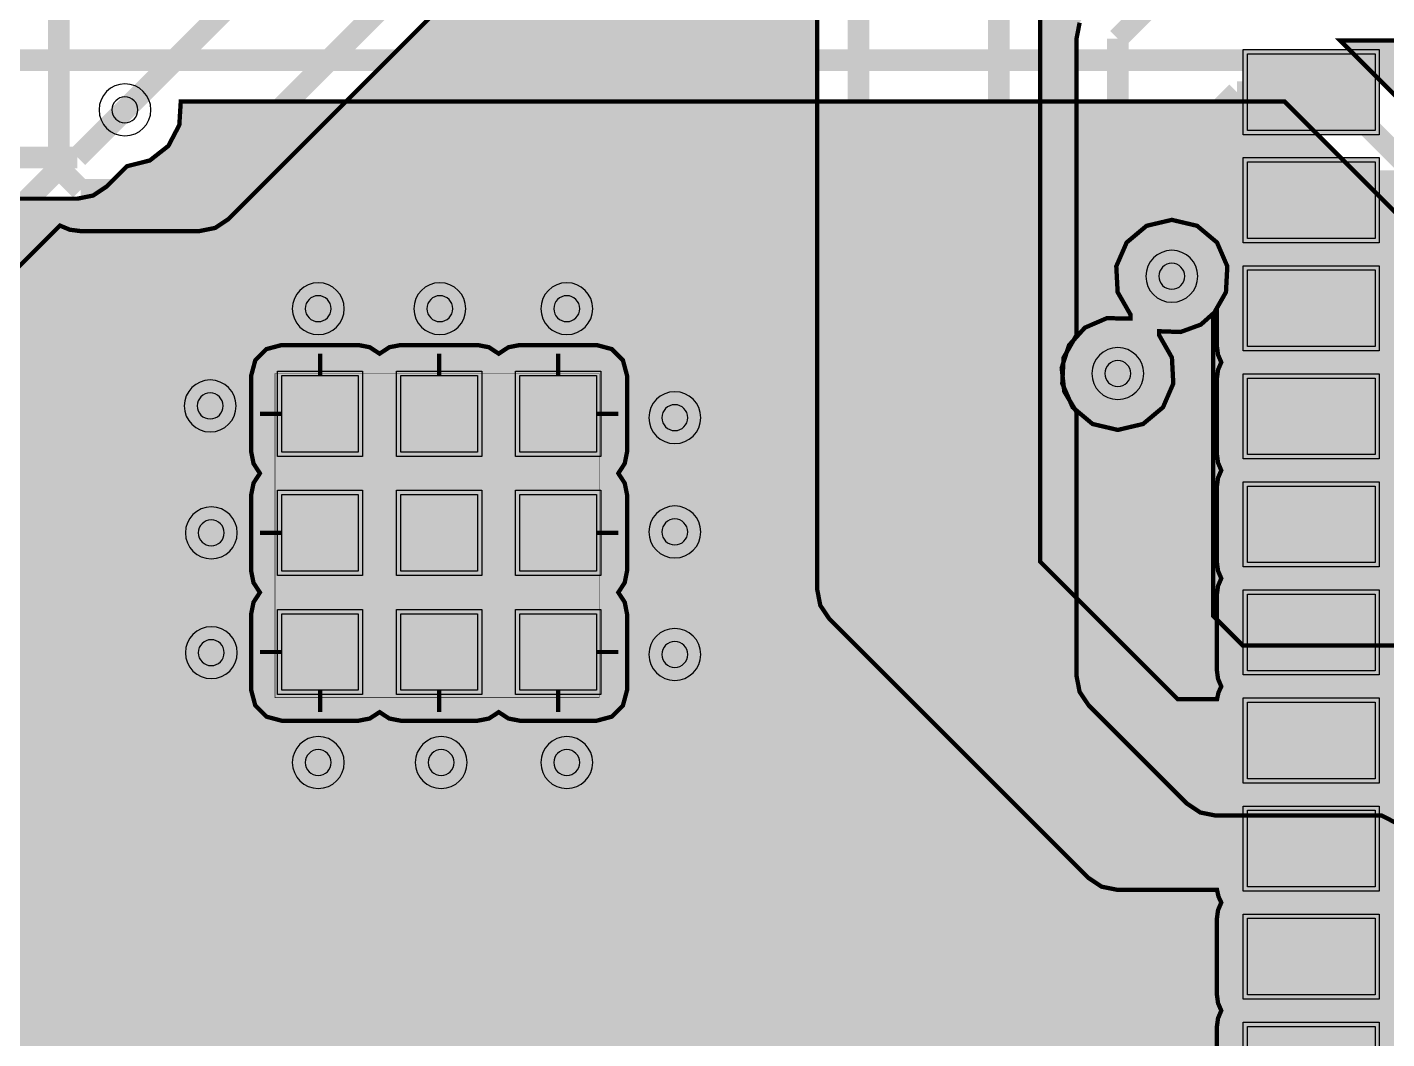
# Model space of a CAD drawing. Header units: millimetres. Extents: x 292.6 to 386.6, y -84.8 to -44.4.
# Drawn here: x 333.89 to 349.87, y -66.87 to -54.98 of the extents above; entities that cross this region are included whole.
import ezdxf

# ---------------------------------------------------------------- set-up
doc = ezdxf.new("R2010")
doc.units = ezdxf.units.MM
doc.header["$MEASUREMENT"] = 0
for name, color, linetype, true_color in [('Bottom-Layer', 7, 'Continuous', 0x0000ff), ('Hole-Layer', 7, 'Continuous', 0x222222), ('Multi-Layer', 7, 'Continuous', 0xc0c0c0), ('Top-Layer', 7, 'Continuous', 0xff0000), ('Top-Paste-Mask-Layer', 7, 'Continuous', 0x808080), ('Top-Solder-Mask-Layer', 7, 'Continuous', 0x800080)]:
    doc.layers.add(name, color=color, linetype=linetype, true_color=true_color)

msp = doc.modelspace()

# ---------------------------------------------------------------- hatches: boundary and pattern name
at = {"layer": 'Bottom-Layer'}
for points in [[(297.031, -81.582), (297.031, -74.871), (297.079, -74.985), (297.155, -75.082), (301.791, -79.718), (301.948, -79.823), (302.134, -79.86), (304.419, -79.86), (304.713, -79.91), (304.999, -79.826), (305.219, -79.625), (305.329, -79.348), (305.307, -79.05), (305.156, -78.793), (304.908, -78.628), (304.612, -78.588), (304.329, -78.682), (304.115, -78.89), (302.335, -78.89), (297.983, -74.538), (297.983, -65.489), (298.198, -65.879), (298.545, -66.159), (298.972, -66.288), (299.415, -66.245), (299.81, -66.038), (300.098, -65.698), (300.235, -65.274), (300.203, -64.829), (300.004, -64.43), (299.67, -64.135), (300.004, -63.84), (300.203, -63.441), (300.235, -62.997), (300.098, -62.572), (299.81, -62.232), (299.415, -62.025), (298.972, -61.983), (298.545, -62.111), (298.198, -62.391), (297.983, -62.782), (297.983, -54.748), (300.003, -52.728), (304.345, -52.728), (300.775, -56.299), (300.669, -56.456), (300.632, -56.642), (300.632, -68.295), (300.669, -68.481), (300.775, -68.638), (306.775, -74.638), (306.932, -74.743), (307.118, -74.78), (307.648, -74.78), (313.399, -80.531), (313.556, -80.636), (313.742, -80.673), (316.357, -80.673), (316.651, -80.723), (316.937, -80.639), (317.157, -80.438), (317.267, -80.161), (317.245, -79.863), (317.094, -79.606), (316.846, -79.441), (316.55, -79.401), (316.267, -79.495), (316.054, -79.703), (313.943, -79.703), (308.192, -73.952), (308.034, -73.847), (307.849, -73.81), (307.319, -73.81), (301.603, -68.094), (301.603, -56.843), (303.252, -55.194), (303.338, -55.413), (303.495, -55.587), (303.703, -55.696), (303.936, -55.726), (304.032, -56.035), (304.263, -56.261), (304.574, -56.351), (304.731, -56.456), (304.916, -56.492), (313.284, -56.492), (313.571, -56.563), (313.861, -56.501), (314.094, -56.32), (314.094, -58.558), (306.198, -58.558), (305.973, -58.637), (305.848, -58.84), (305.839, -58.884), (305.837, -58.928), (305.837, -61.35), (305.831, -61.433), (305.837, -61.515), (305.837, -62.054), (305.831, -62.137), (305.837, -62.219), (305.837, -62.484), (305.885, -62.663), (306.016, -62.794), (306.195, -62.842), (307.601, -62.842), (307.78, -62.794), (307.911, -62.663), (307.959, -62.484), (307.959, -60.81), (314.28, -60.81), (314.303, -60.812), (314.326, -60.813), (325.375, -60.813), (325.554, -60.765), (325.685, -60.634), (325.733, -60.455), (325.733, -59.78), (326.156, -59.815), (326.549, -59.653), (326.825, -59.33), (326.925, -58.917), (326.925, -58.017), (326.836, -57.625), (326.587, -57.31), (326.226, -57.133), (325.824, -57.13), (325.46, -57.3), (325.205, -57.611), (324.96, -57.349), (324.619, -57.24), (324.269, -57.312), (323.998, -57.546), (323.876, -57.883), (323.935, -58.236), (323.754, -58.236), (323.575, -58.284), (323.444, -58.415), (323.396, -58.594), (323.396, -59.326), (320.018, -59.326), (320.018, -58.594), (319.97, -58.415), (319.839, -58.284), (319.66, -58.236), (319.448, -58.236), (319.507, -57.883), (319.385, -57.546), (319.115, -57.312), (318.764, -57.24), (318.423, -57.349), (318.179, -57.61), (317.923, -57.3), (317.559, -57.13), (317.158, -57.133), (316.797, -57.31), (316.547, -57.625), (316.459, -58.017), (316.459, -58.572), (316.409, -58.561), (316.358, -58.558), (316.208, -58.558), (316.208, -53.213), (316.208, -53.202), (316.207, -53.19), (316.806, -53.19), (316.593, -53.402), (316.456, -53.67), (316.409, -53.967), (316.409, -54.567), (316.503, -54.983), (316.769, -55.316), (317.153, -55.501), (317.58, -55.501), (317.964, -55.316), (318.23, -54.983), (318.325, -54.567), (318.325, -53.967), (318.278, -53.67), (318.141, -53.402), (317.928, -53.19), (325.456, -53.19), (325.243, -53.402), (325.106, -53.67), (325.058, -53.967), (325.058, -54.567), (325.153, -54.983), (325.419, -55.316), (325.803, -55.501), (326.23, -55.501), (326.614, -55.316), (326.88, -54.983), (326.975, -54.567), (326.975, -53.967), (326.928, -53.67), (326.791, -53.402), (326.577, -53.19), (342.441, -53.19), (343, -53.749), (343.002, -53.787), (343.007, -53.825), (333.076, -53.825), (332.81, -53.846), (332.574, -53.97), (332.406, -54.177), (332.333, -54.434), (332.367, -54.698), (332.503, -54.928), (332.345, -55.239), (332.367, -55.587), (332.564, -55.876), (332.273, -56.045), (332.102, -56.335), (332.096, -56.671), (332.256, -56.967), (332.256, -64.124), (330.813, -65.567), (330.813, -63.88), (330.92, -63.626), (330.915, -63.35), (330.798, -63.1), (330.589, -62.919), (330.325, -62.839), (330.051, -62.874), (330.051, -62.784), (330.266, -62.559), (330.356, -62.261), (330.299, -61.955), (330.109, -61.709), (330.332, -61.474), (330.417, -61.161), (330.344, -60.846), (330.13, -60.603), (330.219, -60.289), (330.148, -59.972), (329.935, -59.726), (329.63, -59.612), (329.307, -59.656), (329.045, -59.849), (328.906, -60.143), (328.923, -60.468), (328.369, -61.022), (328.369, -58.772), (328.356, -58.639), (328.319, -58.511), (328.319, -58.186), (328.369, -57.925), (328.319, -57.664), (328.319, -57.426), (328.369, -57.165), (328.319, -56.904), (328.319, -56.647), (328.369, -56.386), (328.319, -56.124), (328.319, -55.887), (328.365, -55.549), (328.247, -55.228), (327.992, -55), (327.661, -54.918), (327.329, -55), (327.075, -55.228), (326.957, -55.549), (327.003, -55.887), (327.003, -56.124), (326.953, -56.386), (327.003, -56.647), (327.003, -56.904), (326.953, -57.165), (327.003, -57.426), (327.003, -57.664), (326.953, -57.925), (327.003, -58.186), (327.003, -58.511), (326.965, -58.639), (326.953, -58.772), (326.953, -61.175), (323.799, -64.328), (323.601, -64.103), (323.323, -63.989), (323.024, -64.008), (322.764, -64.158), (320.166, -64.158), (319.894, -64.088), (319.617, -64.138), (319.386, -64.298), (316.67, -64.298), (316.405, -64.147), (316.1, -64.13), (315.821, -64.252), (315.625, -64.486), (315.555, -64.783), (315.625, -65.08), (315.821, -65.314), (316.1, -65.435), (316.405, -65.419), (316.67, -65.268), (319.454, -65.268), (319.784, -65.409), (320.139, -65.357), (320.415, -65.128), (322.764, -65.128), (322.829, -65.182), (322.901, -65.227), (319.286, -68.841), (319.103, -69.159), (319.103, -69.525), (319.286, -69.843), (319.603, -70.026), (319.97, -70.026), (320.287, -69.843), (327.735, -62.396), (327.735, -65.611), (327.586, -65.869), (327.565, -66.166), (327.676, -66.442), (327.896, -66.642), (327.826, -66.713), (327.72, -66.87), (327.684, -67.056), (327.684, -68.333), (327.318, -68.699), (327.212, -68.856), (327.176, -69.042), (327.176, -69.545), (327.041, -69.762), (326.998, -70.013), (327.053, -70.262), (313.538, -70.262), (312.214, -68.938), (316.414, -68.938), (316.679, -69.089), (316.983, -69.106), (317.263, -68.984), (317.459, -68.75), (317.529, -68.453), (317.459, -68.156), (317.263, -67.922), (316.983, -67.8), (316.679, -67.817), (316.414, -67.968), (311.244, -67.968), (311.122, -67.846), (310.844, -67.66), (310.516, -67.595), (307.823, -67.595), (305.405, -65.177), (305.405, -64.41), (305.694, -64.294), (305.898, -64.057), (305.972, -63.754), (305.898, -63.451), (305.694, -63.215), (305.405, -63.098), (305.405, -62.908), (305.32, -62.535), (305.082, -62.237), (304.738, -62.071), (304.356, -62.071), (304.012, -62.237), (303.773, -62.535), (303.688, -62.908), (303.688, -63.109), (303.417, -63.235), (303.229, -63.467), (303.161, -63.759), (303.229, -64.05), (303.417, -64.282), (303.688, -64.408), (303.688, -65.532), (303.754, -65.861), (303.94, -66.139), (306.861, -69.06), (307.139, -69.246), (307.468, -69.311), (310.16, -69.311), (312.551, -71.702), (311.873, -71.702), (311.641, -71.562), (311.372, -71.526), (311.111, -71.601), (310.902, -71.773), (310.78, -72.015), (310.765, -72.286), (310.714, -72.286), (310.446, -72.134), (310.14, -72.119), (309.859, -72.244), (309.665, -72.483), (309.599, -72.783), (309.241, -72.756), (308.922, -72.92), (308.734, -73.226), (308.734, -73.585), (308.92, -73.891), (309.239, -74.056), (309.597, -74.03), (309.889, -73.822), (309.954, -73.836), (310.02, -73.84), (310.504, -73.84), (310.639, -73.821), (310.764, -73.764), (318.316, -73.764), (320.663, -76.111), (320.82, -76.216), (321.006, -76.253), (327.712, -76.253), (327.832, -76.238), (327.945, -76.193), (326.142, -77.997), (326.037, -78.154), (326, -78.34), (326, -78.718), (325.849, -78.983), (325.832, -79.288), (325.954, -79.567), (326.188, -79.763), (326.485, -79.833), (326.782, -79.763), (327.016, -79.567), (327.137, -79.288), (327.121, -78.983), (326.97, -78.718), (326.97, -78.541), (329.969, -75.542), (332.035, -75.542), (332.296, -75.692), (332.597, -75.711), (332.875, -75.595), (333.073, -75.367), (333.15, -75.076), (333.089, -74.78), (335.334, -74.78), (336.911, -76.357), (336.931, -76.643), (337.07, -76.894), (337.302, -77.062), (337.583, -77.117), (339.444, -78.978), (339.525, -79.272), (339.728, -79.499), (340.012, -79.611), (340.316, -79.583), (340.576, -79.423), (340.736, -79.164), (340.763, -78.86), (340.651, -78.576), (340.424, -78.372), (340.13, -78.291), (338.227, -76.388), (338.148, -76.135), (337.976, -75.933), (337.74, -75.814), (335.878, -73.952), (335.72, -73.847), (335.535, -73.81), (335.309, -73.81), (336.397, -72.722), (336.449, -73.032), (336.638, -73.284), (336.922, -73.42), (337.236, -73.41), (337.511, -73.256), (337.644, -73.256), (337.669, -73.526), (337.801, -73.763), (338.016, -73.928), (338.279, -73.993), (338.798, -74.511), (338.955, -74.616), (339.141, -74.653), (363.094, -74.653), (363.279, -74.616), (363.437, -74.511), (367.882, -70.066), (367.987, -69.909), (368.024, -69.723), (368.024, -66.492), (368.175, -66.227), (368.191, -65.923), (368.07, -65.643), (367.836, -65.447), (367.539, -65.377), (367.242, -65.447), (367.008, -65.643), (366.886, -65.923), (366.903, -66.227), (367.054, -66.492), (367.054, -69.522), (362.893, -73.683), (362.614, -73.683), (364.58, -71.717), (364.685, -71.56), (364.722, -71.374), (364.722, -67.762), (364.896, -67.493), (364.924, -67.174), (364.798, -66.879), (364.798, -65.933), (364.956, -65.643), (364.954, -65.313), (364.793, -65.024), (365.081, -65.024), (365.346, -65.16), (365.645, -65.165), (365.915, -65.039), (366.103, -64.807), (366.17, -64.516), (366.103, -64.225), (365.915, -63.994), (365.645, -63.868), (365.346, -63.873), (365.081, -64.008), (362.301, -64.008), (362.035, -63.873), (361.737, -63.868), (361.466, -63.994), (361.279, -64.225), (361.212, -64.516), (361.279, -64.807), (361.466, -65.039), (361.737, -65.165), (362.035, -65.16), (362.301, -65.024), (363.832, -65.024), (363.671, -65.313), (363.67, -65.643), (363.828, -65.933), (363.828, -66.783), (363.643, -67.059), (363.615, -67.39), (363.752, -67.693), (363.752, -71.173), (361.75, -73.175), (359.614, -73.175), (359.789, -72.896), (359.807, -72.567), (359.666, -72.27), (359.399, -72.078), (359.072, -72.037), (358.766, -72.159), (358.538, -72.159), (358.743, -71.905), (358.802, -71.584), (358.701, -71.273), (358.464, -71.049), (358.148, -70.965), (357.831, -71.042), (353.106, -71.042), (352.851, -70.894), (352.557, -70.871), (352.283, -70.977), (352.081, -71.192), (351.993, -71.473), (352.035, -71.765), (352.199, -72.01), (352.452, -72.159), (342.591, -72.159), (342.276, -71.995), (341.922, -72.017), (341.63, -72.219), (341.483, -72.542), (341.524, -72.894), (341.741, -73.175), (339.66, -73.175), (338.979, -72.494), (340.311, -72.494), (340.524, -72.703), (340.807, -72.796), (341.103, -72.757), (341.351, -72.591), (341.502, -72.334), (341.524, -72.036), (341.414, -71.759), (341.194, -71.558), (340.908, -71.474), (340.614, -71.524), (336.833, -71.524), (338.038, -70.319), (344.21, -70.319), (344.47, -70.479), (344.773, -70.506), (345.057, -70.395), (345.261, -70.168), (345.341, -69.874), (345.282, -69.575), (345.095, -69.334), (344.82, -69.202), (344.515, -69.208), (344.244, -69.349), (344.064, -69.349), (344.072, -69.25), (344.064, -69.151), (351.582, -69.151), (351.378, -69.338), (351.268, -69.592), (351.271, -69.868), (351.386, -70.119), (351.594, -70.302), (351.858, -70.384), (352.133, -70.35), (352.37, -70.208), (358.067, -70.208), (359.51, -71.652), (359.592, -71.949), (359.801, -72.177), (360.089, -72.286), (360.396, -72.252), (360.655, -72.084), (360.718, -72.424), (360.944, -72.685), (361.271, -72.798), (361.61, -72.73), (361.869, -72.501), (361.978, -72.173), (361.906, -71.834), (361.674, -71.578), (361.674, -68.354), (362.215, -68.895), (362.325, -69.179), (362.551, -69.383), (362.844, -69.465), (363.143, -69.408), (363.384, -69.223), (363.518, -68.949), (363.515, -68.645), (363.377, -68.374), (363.132, -68.193), (362.832, -68.141), (361.405, -66.713), (361.247, -66.608), (361.062, -66.571), (356.869, -66.571), (356.187, -65.89), (356.097, -65.578), (355.87, -65.347), (355.56, -65.251), (355.242, -65.313), (354.991, -65.519), (354.686, -65.214), (354.958, -65.203), (355.203, -65.082), (355.379, -64.874), (355.456, -64.612), (355.421, -64.341), (355.28, -64.108), (355.28, -63.365), (355.523, -63.412), (355.767, -63.366), (355.977, -63.234), (364.813, -63.234), (365.058, -63.372), (365.338, -63.396), (365.603, -63.301), (365.805, -63.105), (365.908, -62.843), (365.892, -62.562), (365.761, -62.313), (365.539, -62.14), (365.559, -61.942), (365.519, -61.748), (365.738, -61.468), (365.781, -61.115), (365.636, -60.791), (365.344, -60.588), (364.989, -60.565), (364.674, -60.729), (363.597, -60.729), (363.398, -60.601), (363.168, -60.551), (361.583, -58.966), (361.425, -58.861), (361.24, -58.824), (356.998, -58.824), (356.812, -58.861), (356.655, -58.966), (354.569, -61.052), (354.569, -60.586), (354.532, -60.401), (354.427, -60.243), (349.325, -55.141), (352.171, -55.141), (352.211, -55.569), (352.398, -55.956), (352.709, -56.253), (353.104, -56.423), (353.533, -56.443), (353.942, -56.311), (354.28, -56.045), (354.503, -55.678), (354.583, -55.255), (354.51, -54.832), (354.293, -54.46), (353.96, -54.188), (353.553, -54.05), (353.124, -54.063), (353.078, -54.018), (352.864, -53.875), (352.613, -53.825), (345.969, -53.825), (345.953, -53.548), (345.824, -53.302), (345.606, -53.131), (345.337, -53.063), (344.321, -52.047), (382.315, -52.047), (382.315, -81.582)], [(333.084, -64.668), (333.189, -64.511), (333.226, -64.325), (333.226, -57), (334.482, -57), (334.667, -56.963), (334.825, -56.858), (335.064, -56.619), (335.333, -56.551), (335.551, -56.38), (335.68, -56.134), (335.697, -55.857), (348.669, -55.857), (353.599, -60.787), (353.599, -65.298), (353.636, -65.484), (353.741, -65.641), (355.535, -67.435), (335.568, -67.435), (335.239, -67.5), (334.961, -67.686), (332.385, -70.262), (330.047, -70.262), (330.102, -70.013), (330.059, -69.762), (329.924, -69.545), (329.924, -67.361), (330.251, -67.459), (330.584, -67.38), (330.833, -67.146), (330.933, -66.819)], [(346.861, -58.409), (346.581, -58.405), (346.324, -58.516), (346.137, -58.723), (346.051, -58.989), (346.082, -59.267), (346.226, -59.507), (346.226, -62.611), (346.262, -62.797), (346.368, -62.954), (347.523, -64.109), (347.68, -64.214), (347.866, -64.251), (349.815, -64.251), (350.133, -64.416), (350.49, -64.391), (350.782, -64.184), (350.924, -63.855), (350.874, -63.5), (350.648, -63.223), (352.186, -63.223), (352.186, -63.226), (352.036, -63.491), (352.019, -63.795), (352.141, -64.075), (352.375, -64.27), (352.672, -64.34), (352.968, -64.27), (353.202, -64.074), (353.324, -63.794), (353.308, -63.49), (353.157, -63.225), (353.157, -62.992), (353.12, -62.806), (353.015, -62.649), (352.761, -62.395), (352.603, -62.29), (352.418, -62.253), (348.182, -62.253), (347.831, -61.902), (347.831, -58.364), (347.982, -58.099), (347.998, -57.795), (347.877, -57.515), (347.643, -57.319), (347.346, -57.249), (347.049, -57.319), (346.815, -57.515), (346.693, -57.795), (346.709, -58.099), (346.861, -58.364)]]:
    msp.add_hatch(color=256, dxfattribs=at).paths.add_polyline_path(points)
at = {"layer": 'Top-Layer'}
for points in [[(345.799, -54.178), (345.936, -53.956), (345.976, -53.698), (345.914, -53.444), (346.097, -53.444), (346.212, -53.43), (346.321, -53.389), (346.606, -53.329), (346.838, -53.152), (346.972, -52.893), (346.981, -52.601), (347.912, -52.601), (347.885, -52.678), (347.876, -52.758), (347.876, -53.658), (347.889, -53.754), (347.927, -53.843), (347.893, -53.918), (347.877, -53.998), (347.346, -53.998), (347.16, -54.035), (347.003, -54.14), (346.368, -54.775), (346.262, -54.932), (346.226, -55.118), (346.226, -58.603), (346.074, -58.868), (346.058, -59.173), (346.18, -59.452), (346.414, -59.648), (346.711, -59.718), (347.008, -59.648), (347.242, -59.452), (347.363, -59.173), (347.347, -58.868), (347.196, -58.603), (347.196, -58.558), (347.449, -58.567), (347.687, -58.48), (347.876, -58.311), (347.876, -58.738), (347.889, -58.834), (347.927, -58.923), (347.889, -59.012), (347.876, -59.108), (347.876, -60.008), (347.889, -60.104), (347.927, -60.193), (347.889, -60.282), (347.876, -60.378), (347.876, -61.278), (347.889, -61.374), (347.927, -61.463), (347.889, -61.552), (347.876, -61.648), (347.876, -62.548), (347.889, -62.644), (347.927, -62.733), (347.894, -62.805), (347.877, -62.883), (347.415, -62.883), (345.799, -61.267)], [(333.005, -61.082), (332.968, -60.897), (332.863, -60.739), (332.609, -60.485), (332.6, -60.477), (332.592, -60.469), (332.592, -60.378), (332.579, -60.282), (332.54, -60.193), (332.579, -60.104), (332.592, -60.008), (332.592, -59.108), (332.579, -59.012), (332.54, -58.923), (332.579, -58.834), (332.592, -58.738), (332.592, -58.646), (332.746, -58.646), (332.931, -58.609), (333.089, -58.504), (334.276, -57.316), (334.393, -57.365), (334.519, -57.381), (335.916, -57.381), (336.101, -57.344), (336.259, -57.239), (340.054, -53.444), (343.062, -53.444), (343, -53.698), (343.041, -53.956), (343.178, -54.178), (343.178, -61.595), (343.214, -61.781), (343.32, -61.938), (346.363, -64.981), (346.52, -65.086), (346.706, -65.123), (347.877, -65.123), (347.894, -65.201), (347.927, -65.273), (347.889, -65.362), (347.876, -65.458), (347.876, -66.358), (347.889, -66.454), (347.927, -66.543), (347.889, -66.632), (347.876, -66.728), (347.876, -67.628), (347.889, -67.724), (347.927, -67.813), (347.889, -67.902), (347.876, -67.998), (347.876, -68.898), (347.889, -68.994), (347.927, -69.083), (347.889, -69.172), (347.876, -69.268), (347.876, -69.926), (347.777, -69.877), (347.669, -69.86), (346.769, -69.86), (346.658, -69.877), (346.559, -69.928), (346.481, -69.9), (346.399, -69.89), (345.499, -69.89), (345.416, -69.9), (345.337, -69.928), (345.311, -69.652), (345.175, -69.41), (344.95, -69.245), (344.679, -69.187), (344.407, -69.245), (344.183, -69.41), (344.046, -69.652), (344.02, -69.928), (343.959, -69.904), (343.894, -69.892), (343.894, -69.702), (344.045, -69.437), (344.061, -69.133), (343.94, -68.853), (343.706, -68.657), (343.409, -68.587), (343.112, -68.657), (342.878, -68.853), (342.756, -69.133), (342.772, -69.437), (342.924, -69.702), (342.924, -69.892), (342.846, -69.908), (342.774, -69.941), (342.685, -69.903), (342.589, -69.89), (341.689, -69.89), (341.593, -69.903), (341.504, -69.941), (341.415, -69.903), (341.319, -69.89), (340.419, -69.89), (340.323, -69.903), (340.234, -69.941), (340.145, -69.903), (340.049, -69.89), (339.149, -69.89), (339.053, -69.903), (338.964, -69.941), (338.875, -69.903), (338.779, -69.89), (337.879, -69.89), (337.783, -69.903), (337.694, -69.941), (337.605, -69.903), (337.509, -69.89), (336.609, -69.89), (336.513, -69.903), (336.424, -69.941), (336.335, -69.903), (336.239, -69.89), (335.339, -69.89), (335.243, -69.903), (335.154, -69.941), (335.065, -69.903), (334.969, -69.89), (334.069, -69.89), (333.973, -69.903), (333.884, -69.941), (333.795, -69.903), (333.699, -69.89), (333.005, -69.89)], [(349.734, -55.298), (349.734, -56.198), (348.234, -56.198), (348.234, -55.298)], [(349.734, -56.568), (349.734, -57.468), (348.234, -57.468), (348.234, -56.568)], [(349.734, -57.838), (349.734, -58.738), (348.234, -58.738), (348.234, -57.838)], [(339.184, -58.72), (338.284, -58.72), (338.149, -58.746), (338.034, -58.822), (337.918, -58.746), (337.784, -58.72), (336.884, -58.72), (336.704, -58.768), (336.573, -58.899), (336.525, -59.078), (336.525, -59.978), (336.552, -60.113), (336.627, -60.228), (336.552, -60.343), (336.525, -60.478), (336.525, -61.378), (336.552, -61.513), (336.627, -61.628), (336.552, -61.743), (336.525, -61.878), (336.525, -62.778), (336.573, -62.957), (336.704, -63.088), (336.884, -63.136), (337.784, -63.136), (337.918, -63.11), (338.034, -63.035), (338.149, -63.11), (338.284, -63.136), (339.184, -63.136), (339.319, -63.11), (339.434, -63.035), (339.549, -63.11), (339.684, -63.136), (340.584, -63.136), (340.763, -63.088), (340.894, -62.957), (340.942, -62.778), (340.942, -61.878), (340.915, -61.743), (340.84, -61.628), (340.915, -61.513), (340.942, -61.378), (340.942, -60.478), (340.915, -60.343), (340.84, -60.228), (340.915, -60.113), (340.942, -59.978), (340.942, -59.078), (340.894, -58.899), (340.763, -58.768), (340.584, -58.72), (339.684, -58.72), (339.549, -58.746), (339.434, -58.822), (339.319, -58.746)], [(336.805, -62.865), (336.805, -59.055), (340.615, -59.055), (340.615, -62.865)], [(337.784, -59.978), (336.884, -59.978), (336.884, -59.078), (337.784, -59.078)], [(339.184, -59.978), (338.284, -59.978), (338.284, -59.078), (339.184, -59.078)], [(340.584, -59.978), (339.684, -59.978), (339.684, -59.078), (340.584, -59.078)], [(349.734, -59.108), (349.734, -60.008), (348.234, -60.008), (348.234, -59.108)], [(349.734, -60.378), (349.734, -61.278), (348.234, -61.278), (348.234, -60.378)], [(337.784, -61.378), (336.884, -61.378), (336.884, -60.478), (337.784, -60.478)], [(339.184, -61.378), (338.284, -61.378), (338.284, -60.478), (339.184, -60.478)], [(340.584, -61.378), (339.684, -61.378), (339.684, -60.478), (340.584, -60.478)], [(349.734, -61.648), (349.734, -62.548), (348.234, -62.548), (348.234, -61.648)], [(337.784, -62.778), (336.884, -62.778), (336.884, -61.878), (337.784, -61.878)], [(339.184, -62.778), (338.284, -62.778), (338.284, -61.878), (339.184, -61.878)], [(340.584, -62.778), (339.684, -62.778), (339.684, -61.878), (340.584, -61.878)], [(349.734, -62.918), (349.734, -63.818), (348.234, -63.818), (348.234, -62.918)], [(349.734, -64.188), (349.734, -65.088), (348.234, -65.088), (348.234, -64.188)], [(349.734, -65.458), (349.734, -66.358), (348.234, -66.358), (348.234, -65.458)], [(349.734, -66.728), (349.734, -67.628), (348.234, -67.628), (348.234, -66.728)]]:
    msp.add_hatch(color=256, dxfattribs=at).paths.add_polyline_path(points)
at = {"layer": 'Top-Paste-Mask-Layer'}
for points in [[(349.734, -55.298), (349.734, -56.198), (348.234, -56.198), (348.234, -55.298)], [(349.734, -56.568), (349.734, -57.468), (348.234, -57.468), (348.234, -56.568)], [(349.734, -57.838), (349.734, -58.738), (348.234, -58.738), (348.234, -57.838)], [(337.784, -59.978), (336.884, -59.978), (336.884, -59.078), (337.784, -59.078)], [(339.184, -59.978), (338.284, -59.978), (338.284, -59.078), (339.184, -59.078)], [(340.584, -59.978), (339.684, -59.978), (339.684, -59.078), (340.584, -59.078)], [(349.734, -59.108), (349.734, -60.008), (348.234, -60.008), (348.234, -59.108)], [(349.734, -60.378), (349.734, -61.278), (348.234, -61.278), (348.234, -60.378)], [(337.784, -61.378), (336.884, -61.378), (336.884, -60.478), (337.784, -60.478)], [(339.184, -61.378), (338.284, -61.378), (338.284, -60.478), (339.184, -60.478)], [(340.584, -61.378), (339.684, -61.378), (339.684, -60.478), (340.584, -60.478)], [(349.734, -61.648), (349.734, -62.548), (348.234, -62.548), (348.234, -61.648)], [(337.784, -62.778), (336.884, -62.778), (336.884, -61.878), (337.784, -61.878)], [(339.184, -62.778), (338.284, -62.778), (338.284, -61.878), (339.184, -61.878)], [(340.584, -62.778), (339.684, -62.778), (339.684, -61.878), (340.584, -61.878)], [(349.734, -62.918), (349.734, -63.818), (348.234, -63.818), (348.234, -62.918)], [(349.734, -64.188), (349.734, -65.088), (348.234, -65.088), (348.234, -64.188)], [(349.734, -65.458), (349.734, -66.358), (348.234, -66.358), (348.234, -65.458)], [(349.734, -66.728), (349.734, -67.628), (348.234, -67.628), (348.234, -66.728)]]:
    msp.add_hatch(color=256, dxfattribs=at).paths.add_polyline_path(points)
at = {"layer": 'Top-Solder-Mask-Layer'}
for points in [[(349.784, -55.248), (349.784, -56.248), (348.184, -56.248), (348.184, -55.248)], [(349.784, -56.518), (349.784, -57.518), (348.184, -57.518), (348.184, -56.518)], [(349.784, -57.788), (349.784, -58.788), (348.184, -58.788), (348.184, -57.788)], [(337.834, -60.029), (336.833, -60.029), (336.833, -59.027), (337.834, -59.027)], [(339.234, -60.029), (338.233, -60.029), (338.233, -59.027), (339.234, -59.027)], [(340.634, -60.029), (339.633, -60.029), (339.633, -59.027), (340.634, -59.027)], [(349.784, -59.058), (349.784, -60.058), (348.184, -60.058), (348.184, -59.058)], [(349.784, -60.328), (349.784, -61.328), (348.184, -61.328), (348.184, -60.328)], [(337.834, -61.429), (336.833, -61.429), (336.833, -60.427), (337.834, -60.427)], [(339.234, -61.429), (338.233, -61.429), (338.233, -60.427), (339.234, -60.427)], [(340.634, -61.429), (339.633, -61.429), (339.633, -60.427), (340.634, -60.427)], [(349.784, -61.598), (349.784, -62.598), (348.184, -62.598), (348.184, -61.598)], [(337.834, -62.829), (336.833, -62.829), (336.833, -61.827), (337.834, -61.827)], [(339.234, -62.829), (338.233, -62.829), (338.233, -61.827), (339.234, -61.827)], [(340.634, -62.829), (339.633, -62.829), (339.633, -61.827), (340.634, -61.827)], [(349.784, -62.868), (349.784, -63.868), (348.184, -63.868), (348.184, -62.868)], [(349.784, -64.138), (349.784, -65.138), (348.184, -65.138), (348.184, -64.138)], [(349.784, -65.408), (349.784, -66.408), (348.184, -66.408), (348.184, -65.408)], [(349.784, -66.678), (349.784, -67.678), (348.184, -67.678), (348.184, -66.678)]]:
    msp.add_hatch(color=256, dxfattribs=at).paths.add_polyline_path(points)

# ---------------------------------------------------------------- linework, layer by layer
at = {"layer": 'Bottom-Layer'}
for points, const_width in [([(354.427, -60.243), (349.325, -55.141), (352.171, -55.141)], 0.0508), ([(348.87, -55.372), (332.995, -55.372)], 0.254), ([(354.084, -60.586), (348.87, -55.372)], 0.254), ([(333.226, -57), (334.482, -57), (334.667, -56.963), (334.825, -56.858), (335.064, -56.619), (335.333, -56.551), (335.551, -56.38), (335.68, -56.134), (335.697, -55.857), (348.669, -55.857), (353.599, -60.787), (353.599, -65.298), (353.636, -65.484), (353.741, -65.641), (355.535, -67.435), (335.568, -67.435), (335.239, -67.5), (334.961, -67.686), (332.385, -70.262)], 0.0508), ([(335.041, -55.956), (334.482, -56.515)], 0.254), ([(334.482, -56.515), (332.741, -56.515)], 0.254), ([(352.418, -62.253), (348.182, -62.253), (347.831, -61.902), (347.831, -58.364), (347.982, -58.099), (347.998, -57.795), (347.877, -57.515), (347.643, -57.319), (347.346, -57.249), (347.049, -57.319), (346.815, -57.515), (346.693, -57.795), (346.709, -58.099), (346.861, -58.364), (346.861, -58.409), (346.581, -58.405), (346.324, -58.516), (346.137, -58.723), (346.051, -58.989), (346.082, -59.267), (346.226, -59.507), (346.226, -62.611), (346.262, -62.797), (346.368, -62.954), (347.523, -64.109), (347.68, -64.214), (347.866, -64.251), (349.815, -64.251), (350.133, -64.416)], 0.0508), ([(347.346, -62.103), (347.346, -57.912)], 0.254), ([(346.711, -59.055), (346.711, -62.611)], 0.254), ([(347.981, -62.738), (347.346, -62.103)], 0.254), ([(346.711, -62.611), (347.866, -63.766)], 0.254), ([(352.418, -62.738), (347.981, -62.738)], 0.254), ([(347.866, -63.766), (350.267, -63.766)], 0.254)]:
    msp.add_lwpolyline(points, dxfattribs=dict(at, const_width=const_width))
at = {"layer": 'Hole-Layer'}
for points in [[(334.888, -55.956, 1), (335.193, -55.956, 1)], [(347.193, -57.912, 1), (347.498, -57.912, 1)], [(337.16, -58.293, 1), (337.465, -58.293, 1)], [(338.59, -58.293, 1), (338.895, -58.293, 1)], [(340.081, -58.293, 1), (340.386, -58.293, 1)], [(346.558, -59.055, 1), (346.863, -59.055, 1)], [(335.89, -59.436, 1), (336.195, -59.436, 1)], [(341.351, -59.574, 1), (341.656, -59.574, 1)], [(335.903, -60.928, 1), (336.208, -60.928, 1)], [(341.351, -60.917, 1), (341.656, -60.917, 1)], [(335.903, -62.336, 1), (336.208, -62.336, 1)], [(341.351, -62.357, 1), (341.656, -62.357, 1)], [(337.16, -63.627, 1), (337.465, -63.627, 1)], [(338.605, -63.627, 1), (338.91, -63.627, 1)], [(340.081, -63.627, 1), (340.386, -63.627, 1)]]:
    msp.add_lwpolyline(points, format="xyb", close=True, dxfattribs=at)
at = {"layer": 'Multi-Layer'}
for points in [[(334.736, -55.956, 1), (335.346, -55.956, 1)], [(347.041, -57.912, 1), (347.651, -57.912, 1)], [(337.008, -58.293, 1), (337.618, -58.293, 1)], [(338.437, -58.293, 1), (339.047, -58.293, 1)], [(339.929, -58.293, 1), (340.539, -58.293, 1)], [(346.406, -59.055, 1), (347.016, -59.055, 1)], [(335.738, -59.436, 1), (336.348, -59.436, 1)], [(341.199, -59.574, 1), (341.809, -59.574, 1)], [(335.751, -60.928, 1), (336.361, -60.928, 1)], [(341.199, -60.917, 1), (341.809, -60.917, 1)], [(335.751, -62.336, 1), (336.361, -62.336, 1)], [(341.199, -62.357, 1), (341.809, -62.357, 1)], [(337.008, -63.627, 1), (337.618, -63.627, 1)], [(338.453, -63.627, 1), (339.063, -63.627, 1)], [(339.929, -63.627, 1), (340.539, -63.627, 1)]]:
    msp.add_lwpolyline(points, format="xyb", close=True, dxfattribs=at)
at = {"layer": 'Top-Layer'}
for points, const_width in [([(338.881, -52.116), (335.041, -55.956)], 0.254), ([(339.853, -52.959), (335.916, -56.896)], 0.254), ([(334.265, -56.642), (334.265, -53.213)], 0.254), ([(333.089, -58.504), (334.276, -57.316), (334.393, -57.365), (334.519, -57.381), (335.916, -57.381), (336.101, -57.344), (336.259, -57.239), (340.054, -53.444)], 0.0508), ([(343.663, -61.595), (343.663, -53.726)], 0.254), ([(345.314, -61.468), (345.314, -53.726)], 0.254), ([(343.178, -54.178), (343.178, -61.595), (343.214, -61.781), (343.32, -61.938), (346.363, -64.981), (346.52, -65.086), (346.706, -65.123), (347.877, -65.123), (347.894, -65.201), (347.927, -65.273), (347.889, -65.362), (347.876, -65.458), (347.876, -66.358), (347.889, -66.454), (347.927, -66.543), (347.889, -66.632), (347.876, -66.728), (347.876, -67.628)], 0.0508), ([(346.262, -54.932), (346.226, -55.118), (346.226, -58.603), (346.074, -58.868), (346.058, -59.173), (346.18, -59.452), (346.414, -59.648), (346.711, -59.718), (347.008, -59.648), (347.242, -59.452), (347.363, -59.173), (347.347, -58.868), (347.196, -58.603), (347.196, -58.558), (347.449, -58.567), (347.687, -58.48), (347.876, -58.311), (347.876, -58.738), (347.889, -58.834), (347.927, -58.923), (347.889, -59.012), (347.876, -59.108), (347.876, -60.008), (347.889, -60.104), (347.927, -60.193), (347.889, -60.282), (347.876, -60.378), (347.876, -61.278), (347.889, -61.374), (347.927, -61.463), (347.889, -61.552), (347.876, -61.648), (347.876, -62.548), (347.889, -62.644), (347.927, -62.733), (347.894, -62.805), (347.877, -62.883), (347.415, -62.883), (345.799, -61.267), (345.799, -54.178)], 0.0508), ([(346.711, -55.118), (347.346, -54.483)], 0.254), ([(346.711, -59.055), (346.711, -55.118)], 0.254), ([(347.346, -56.515), (348.113, -55.748)], 0.254), ([(348.113, -55.748), (348.984, -55.748)], 0.254), ([(347.346, -57.912), (347.346, -56.515)], 0.254), ([(332.746, -58.161), (334.265, -56.642)], 0.254), ([(334.519, -56.896), (334.265, -56.642)], 0.254), ([(356.602, -57.018), (348.984, -57.018)], 0.7), ([(335.916, -56.896), (334.519, -56.896)], 0.254), ([(348.989, -58.293), (348.984, -58.288)], 0.7), ([(357.827, -58.293), (348.989, -58.293)], 0.7), ([(337.334, -59.081), (337.334, -58.822)], 0.0508), ([(338.734, -59.081), (338.734, -58.822)], 0.0508), ([(340.134, -59.081), (340.134, -58.822)], 0.0508), ([(348.984, -59.558), (354.59, -59.558)], 0.254), ([(336.886, -59.528), (336.627, -59.528)], 0.0508), ([(340.581, -59.528), (340.84, -59.528)], 0.0508), ([(348.984, -60.828), (353.183, -60.828)], 0.254), ([(336.886, -60.928), (336.627, -60.928)], 0.0508), ([(340.581, -60.928), (340.84, -60.928)], 0.0508), ([(347.214, -63.368), (345.314, -61.468)], 0.254), ([(346.706, -64.638), (343.663, -61.595)], 0.254), ([(348.984, -62.098), (353.54, -62.098)], 0.254), ([(336.886, -62.328), (336.627, -62.328)], 0.0508), ([(340.581, -62.328), (340.84, -62.328)], 0.0508), ([(337.334, -62.776), (337.334, -63.035)], 0.0508), ([(338.734, -62.776), (338.734, -63.035)], 0.0508), ([(340.134, -62.776), (340.134, -63.035)], 0.0508), ([(348.984, -63.368), (347.214, -63.368)], 0.254), ([(348.984, -64.638), (346.706, -64.638)], 0.254)]:
    msp.add_lwpolyline(points, dxfattribs=dict(at, const_width=const_width))
for points in [[(349.734, -55.298), (349.734, -56.198), (348.234, -56.198), (348.234, -55.298)], [(349.734, -56.568), (349.734, -57.468), (348.234, -57.468), (348.234, -56.568)], [(349.734, -57.838), (349.734, -58.738), (348.234, -58.738), (348.234, -57.838)], [(337.784, -59.978), (336.884, -59.978), (336.884, -59.078), (337.784, -59.078)], [(339.184, -59.978), (338.284, -59.978), (338.284, -59.078), (339.184, -59.078)], [(340.584, -59.978), (339.684, -59.978), (339.684, -59.078), (340.584, -59.078)], [(349.734, -59.108), (349.734, -60.008), (348.234, -60.008), (348.234, -59.108)], [(349.734, -60.378), (349.734, -61.278), (348.234, -61.278), (348.234, -60.378)], [(337.784, -61.378), (336.884, -61.378), (336.884, -60.478), (337.784, -60.478)], [(339.184, -61.378), (338.284, -61.378), (338.284, -60.478), (339.184, -60.478)], [(340.584, -61.378), (339.684, -61.378), (339.684, -60.478), (340.584, -60.478)], [(349.734, -61.648), (349.734, -62.548), (348.234, -62.548), (348.234, -61.648)], [(337.784, -62.778), (336.884, -62.778), (336.884, -61.878), (337.784, -61.878)], [(339.184, -62.778), (338.284, -62.778), (338.284, -61.878), (339.184, -61.878)], [(340.584, -62.778), (339.684, -62.778), (339.684, -61.878), (340.584, -61.878)], [(349.734, -62.918), (349.734, -63.818), (348.234, -63.818), (348.234, -62.918)], [(349.734, -64.188), (349.734, -65.088), (348.234, -65.088), (348.234, -64.188)], [(349.734, -65.458), (349.734, -66.358), (348.234, -66.358), (348.234, -65.458)], [(349.734, -66.728), (349.734, -67.628), (348.234, -67.628), (348.234, -66.728)]]:
    msp.add_lwpolyline(points, close=True, dxfattribs=at)
for points, const_width in [([(339.184, -58.72), (338.284, -58.72), (338.149, -58.746), (338.034, -58.822), (337.918, -58.746), (337.784, -58.72), (336.884, -58.72), (336.704, -58.768), (336.573, -58.899), (336.525, -59.078), (336.525, -59.978), (336.552, -60.113), (336.627, -60.228), (336.552, -60.343), (336.525, -60.478), (336.525, -61.378), (336.552, -61.513), (336.627, -61.628), (336.552, -61.743), (336.525, -61.878), (336.525, -62.778), (336.573, -62.957), (336.704, -63.088), (336.884, -63.136), (337.784, -63.136), (337.918, -63.11), (338.034, -63.035), (338.149, -63.11), (338.284, -63.136), (339.184, -63.136), (339.319, -63.11), (339.434, -63.035), (339.549, -63.11), (339.684, -63.136), (340.584, -63.136), (340.763, -63.088), (340.894, -62.957), (340.942, -62.778), (340.942, -61.878), (340.915, -61.743), (340.84, -61.628), (340.915, -61.513), (340.942, -61.378), (340.942, -60.478), (340.915, -60.343), (340.84, -60.228), (340.915, -60.113), (340.942, -59.978), (340.942, -59.078), (340.894, -58.899), (340.763, -58.768), (340.584, -58.72), (339.684, -58.72), (339.549, -58.746), (339.434, -58.822), (339.319, -58.746)], 0.0508), ([(336.805, -62.865), (336.805, -59.055), (340.615, -59.055), (340.615, -62.865)], 0.00508)]:
    msp.add_lwpolyline(points, close=True, dxfattribs=dict(at, const_width=const_width))
at = {"layer": 'Top-Paste-Mask-Layer'}
for points in [[(349.734, -55.298), (349.734, -56.198), (348.234, -56.198), (348.234, -55.298)], [(349.734, -56.568), (349.734, -57.468), (348.234, -57.468), (348.234, -56.568)], [(349.734, -57.838), (349.734, -58.738), (348.234, -58.738), (348.234, -57.838)], [(337.784, -59.978), (336.884, -59.978), (336.884, -59.078), (337.784, -59.078)], [(339.184, -59.978), (338.284, -59.978), (338.284, -59.078), (339.184, -59.078)], [(340.584, -59.978), (339.684, -59.978), (339.684, -59.078), (340.584, -59.078)], [(349.734, -59.108), (349.734, -60.008), (348.234, -60.008), (348.234, -59.108)], [(349.734, -60.378), (349.734, -61.278), (348.234, -61.278), (348.234, -60.378)], [(337.784, -61.378), (336.884, -61.378), (336.884, -60.478), (337.784, -60.478)], [(339.184, -61.378), (338.284, -61.378), (338.284, -60.478), (339.184, -60.478)], [(340.584, -61.378), (339.684, -61.378), (339.684, -60.478), (340.584, -60.478)], [(349.734, -61.648), (349.734, -62.548), (348.234, -62.548), (348.234, -61.648)], [(337.784, -62.778), (336.884, -62.778), (336.884, -61.878), (337.784, -61.878)], [(339.184, -62.778), (338.284, -62.778), (338.284, -61.878), (339.184, -61.878)], [(340.584, -62.778), (339.684, -62.778), (339.684, -61.878), (340.584, -61.878)], [(349.734, -62.918), (349.734, -63.818), (348.234, -63.818), (348.234, -62.918)], [(349.734, -64.188), (349.734, -65.088), (348.234, -65.088), (348.234, -64.188)], [(349.734, -65.458), (349.734, -66.358), (348.234, -66.358), (348.234, -65.458)], [(349.734, -66.728), (349.734, -67.628), (348.234, -67.628), (348.234, -66.728)]]:
    msp.add_lwpolyline(points, close=True, dxfattribs=at)
at = {"layer": 'Top-Solder-Mask-Layer'}
for points in [[(349.784, -55.248), (349.784, -56.248), (348.184, -56.248), (348.184, -55.248)], [(349.784, -56.518), (349.784, -57.518), (348.184, -57.518), (348.184, -56.518)], [(349.784, -57.788), (349.784, -58.788), (348.184, -58.788), (348.184, -57.788)], [(337.834, -60.029), (336.833, -60.029), (336.833, -59.027), (337.834, -59.027)], [(339.234, -60.029), (338.233, -60.029), (338.233, -59.027), (339.234, -59.027)], [(340.634, -60.029), (339.633, -60.029), (339.633, -59.027), (340.634, -59.027)], [(349.784, -59.058), (349.784, -60.058), (348.184, -60.058), (348.184, -59.058)], [(349.784, -60.328), (349.784, -61.328), (348.184, -61.328), (348.184, -60.328)], [(337.834, -61.429), (336.833, -61.429), (336.833, -60.427), (337.834, -60.427)], [(339.234, -61.429), (338.233, -61.429), (338.233, -60.427), (339.234, -60.427)], [(340.634, -61.429), (339.633, -61.429), (339.633, -60.427), (340.634, -60.427)], [(349.784, -61.598), (349.784, -62.598), (348.184, -62.598), (348.184, -61.598)], [(337.834, -62.829), (336.833, -62.829), (336.833, -61.827), (337.834, -61.827)], [(339.234, -62.829), (338.233, -62.829), (338.233, -61.827), (339.234, -61.827)], [(340.634, -62.829), (339.633, -62.829), (339.633, -61.827), (340.634, -61.827)], [(349.784, -62.868), (349.784, -63.868), (348.184, -63.868), (348.184, -62.868)], [(349.784, -64.138), (349.784, -65.138), (348.184, -65.138), (348.184, -64.138)], [(349.784, -65.408), (349.784, -66.408), (348.184, -66.408), (348.184, -65.408)], [(349.784, -66.678), (349.784, -67.678), (348.184, -67.678), (348.184, -66.678)]]:
    msp.add_lwpolyline(points, close=True, dxfattribs=at)

doc.saveas('drawing.dxf')
